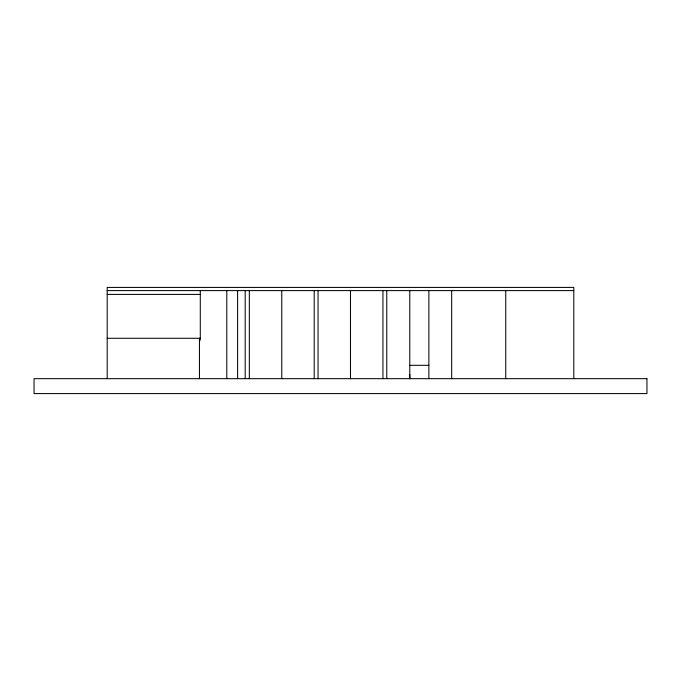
<?xml version="1.0" encoding="UTF-8"?>
<svg xmlns="http://www.w3.org/2000/svg" width="681" height="681" viewBox="0 0 681 681"><rect width="100%" height="100%" fill="white"/><g stroke="black" fill="none" stroke-linecap="round" stroke-linejoin="round"><path stroke-width="1.02" d="M409.783 374.567L409.783 378.679L409.783 290.6M107.198 290.6L573.802 290.6M107.198 294.413L200.282 294.413M107.198 338.278L200.282 338.278M409.792 365.314L428.868 365.314M573.802 378.679L573.802 287.416L107.198 287.416L107.198 378.679M505.753 290.6L505.753 378.679M451.682 290.6L451.682 378.679M428.868 290.6L428.868 378.679M386.774 290.6L386.774 378.679M382.943 290.6L382.943 378.679M350.494 290.6L350.494 378.679M318.053 290.6L318.053 378.679M314.213 290.6L314.213 378.679M281.772 290.6L281.772 378.679M249.331 290.6L249.331 378.679M245.194 290.6L245.194 378.679M237.609 290.6L237.609 378.679M226.799 290.6L226.799 378.679M200.282 290.6L200.282 340.185M199.448 338.278L199.448 378.679M646.95 378.679L34.05 378.679L34.05 393.584L646.95 393.584L646.95 378.679"/></g></svg>
